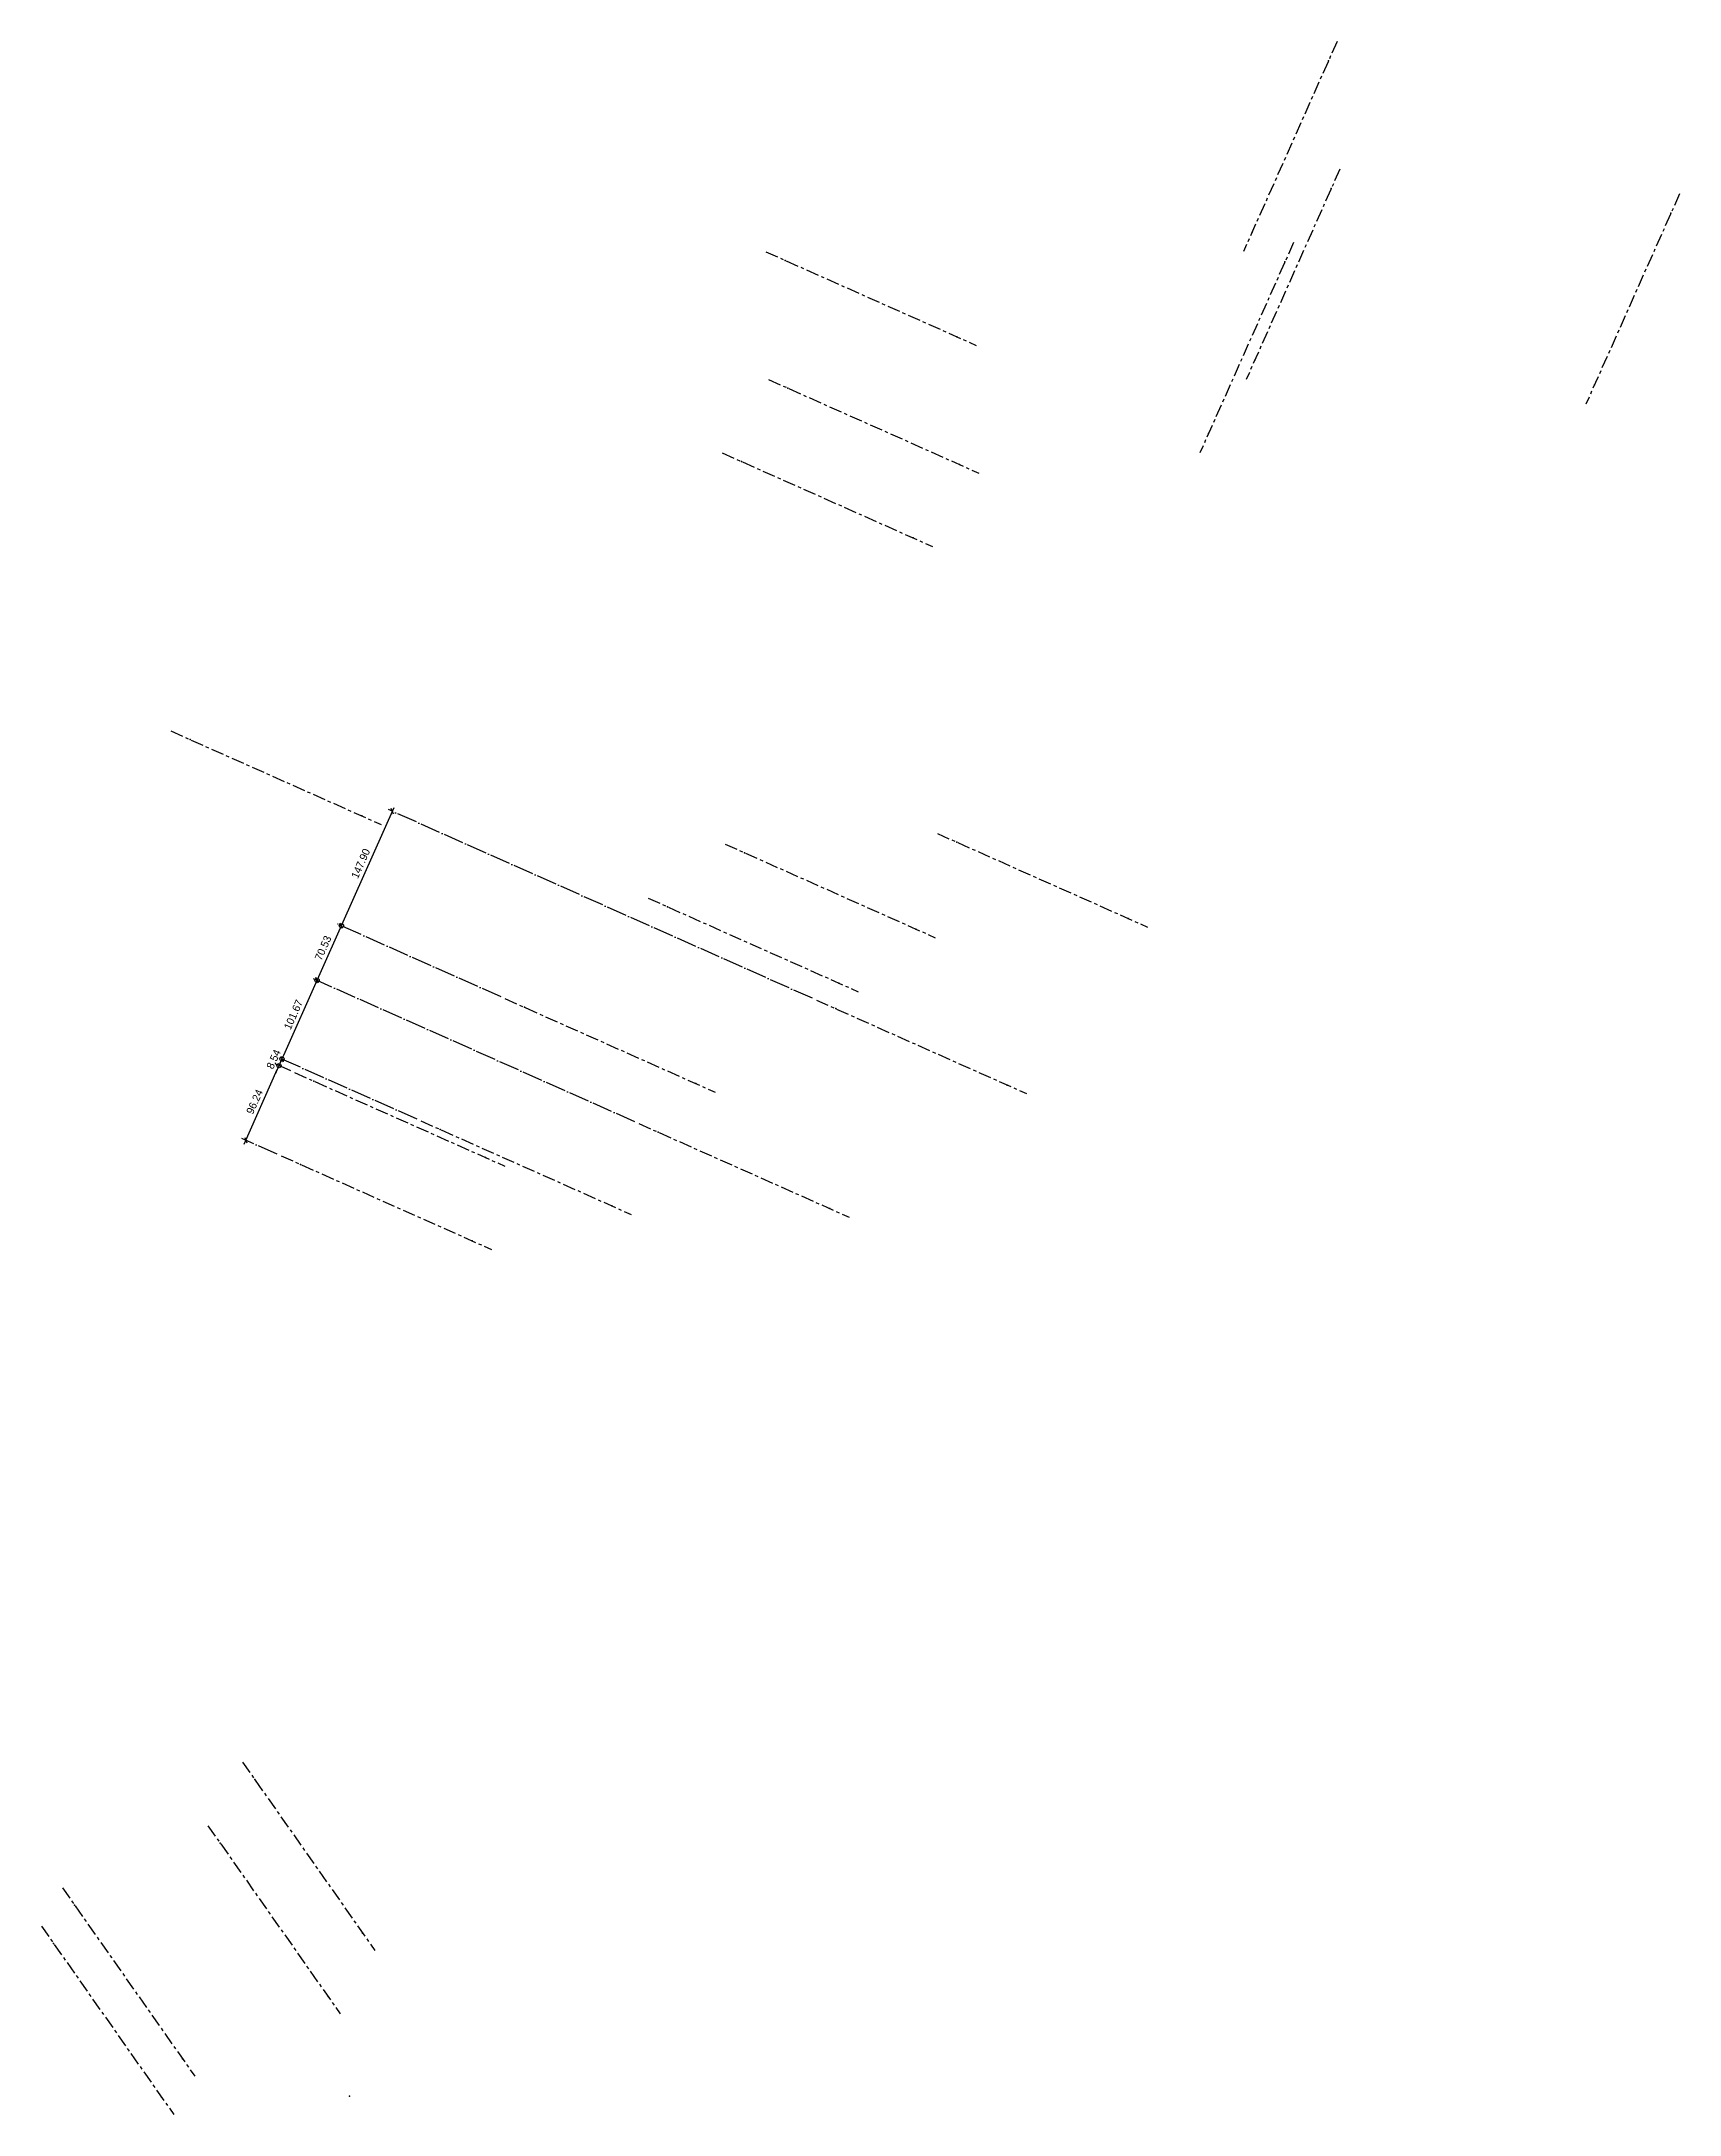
# Model space of a CAD drawing. Header units: millimetres. Extents: x -435 to 4568, y 87 to 5284.
# Drawn here: x 42 to 1975, y 87 to 2535 of the extents above; entities that cross this region are included whole.
import ezdxf

# ---------------------------------------------------------------- set-up
doc = ezdxf.new("R2010")
doc.units = ezdxf.units.MM
doc.header["$MEASUREMENT"] = 0
for name, pattern in [('ACAD_ISO04W100', [30, 24, -3, 0, -3]), ('CENTER', [2, 1.25, -0.25, 0.25, -0.25]), ('TA_GL_015.00', [41.25, 15, -3.75, 3.75, -3.75, 15])]:
    doc.linetypes.add(name, pattern=pattern)
doc.layers.add('000 - GRID', color=8, linetype='CENTER')
doc.styles.add('CORDIA', font='cordia.shx')
doc.styles.add('TA', font='', dxfattribs={"height": 4.5})
doc.styles.get('TA').set_extended_font_data('Cordia New')
doc.dimstyles.new('DIM C-E', dxfattribs={"dimscale": 2, "dimtxt": 0.18, "dimasz": 0.1, "dimexe": 0.1, "dimexo": 0.1, "dimgap": 0.09, "dimtad": 1, "dimtoh": 1, "dimzin": 0, "dimdsep": 46, "dimtxsty": 'CORDIA', "dimblk1": 'ORIGIN', "dimblk2": 'OBLIQUE', "dimsah": 1, "dimcen": 0.1, "dimdle": 0.1, "dimclrd": 40, "dimclre": 140, "dimclrt": 3, "dimadec": 0, "dimazin": 0, "dimtfac": 1, "dimtix": 1, "dimtmove": 2, "dimatfit": 3, "dimfxl": 1, "dimtolj": 1, "dimtzin": 0, "dimarcsym": 0})
doc.dimstyles.new('DIM E-C', dxfattribs={"dimscale": 2, "dimtxt": 0.18, "dimasz": 0.1, "dimexe": 0.1, "dimexo": 0.1, "dimgap": 0.09, "dimtad": 1, "dimtoh": 1, "dimzin": 0, "dimdsep": 46, "dimtxsty": 'CORDIA', "dimblk1": 'OBLIQUE', "dimblk2": 'ORIGIN', "dimsah": 1, "dimcen": 0.1, "dimdle": 0.1, "dimclrd": 40, "dimclre": 140, "dimclrt": 3, "dimadec": 0, "dimazin": 0, "dimtfac": 1, "dimtix": 1, "dimtmove": 2, "dimatfit": 3, "dimfxl": 1, "dimtolj": 1, "dimtzin": 0, "dimarcsym": 0})

# ---------------------------------------------------------------- blocks, each defined once
blk = doc.blocks.new('*U4')
at = {"color": 3}
blk.add_point((-221.6, 0), dxfattribs=at)
at = {"layer": '000 - GRID', "color": 0, "linetype": 'ByBlock'}
blk.add_line((25, 0), (-246.6, 0), dxfattribs=at)
at = {"layer": '000 - GRID', "color": 0}
blk.add_point((0, 0), dxfattribs=at)
at = {"style": 'TA', "flags": 1}
blk.add_attdef('LOCATION', (6, -6), '', height=4.5, rotation=270, dxfattribs=at)
blk = doc.blocks.new('_Oblique')
at = {"color": 0, "linetype": 'ByBlock', "lineweight": -2}
blk.add_line((-0.5, -0.5), (0.5, 0.5), dxfattribs=at)
blk = doc.blocks.new('_Origin')
at = {"color": 0, "linetype": 'ByBlock', "lineweight": -2}
blk.add_line((0, 0), (-1, 0), dxfattribs=at)
blk.add_circle((0, 0), 0.5, dxfattribs=at)
blk = doc.blocks.new('*D154')
at = {"color": 140, "linetype": 'ACAD_ISO04W100', "lineweight": -2, "transparency": 16777216}
for p, q in [((336.2, 1319.5), (317.9, 1327.6)), ((320.3, 1221.2), (278.7, 1239.7))]:
    blk.add_line(p, q, dxfattribs=at)
at = {"color": 40, "lineweight": -2, "transparency": 16777216}
blk.add_line((281.3, 1233.1), (320.4, 1321), dxfattribs=at)
at = {"layer": 'Defpoints', "color": 0, "transparency": 16777216}
for p in [(322.4, 1325.6), (340.7, 1317.5), (324.9, 1219.2)]:
    blk.add_point(p, dxfattribs=at)
at = {"color": 40, "lineweight": -2, "transparency": 16777216, "xscale": 5, "yscale": 5, "zscale": 5}
for name, p, rotation in [('_Origin', (322.4, 1325.6), 66.00000000000001), ('_Oblique', (283.3, 1237.7), 246)]:
    blk.add_blockref(name, p, dxfattribs=dict(at, rotation=rotation))
at = {"color": 3, "transparency": 16777216, "insert": (293.6, 1283), "char_height": 9, "attachment_point": 5, "rotation": 66, "style": 'CORDIA'}
blk.add_mtext('\\A1;96.24', dxfattribs=at)
blk = doc.blocks.new('*D155')
at = {"color": 140, "linetype": 'ACAD_ISO04W100', "lineweight": -2, "transparency": 16777216}
for p, q in [((336.2, 1319.5), (317.9, 1327.6)), ((485.3, 1262.4), (321.4, 1335.4))]:
    blk.add_line(p, q, dxfattribs=at)
at = {"color": 40, "lineweight": -2, "transparency": 16777216}
for p, q in [((322.4, 1325.6), (325.9, 1333.4)), ((325.9, 1333.4), (328, 1338)), ((320.4, 1321), (318.4, 1316.5))]:
    blk.add_line(p, q, dxfattribs=at)
at = {"layer": 'Defpoints', "color": 0, "transparency": 16777216}
for p in [(325.9, 1333.4), (340.7, 1317.5), (489.9, 1260.4)]:
    blk.add_point(p, dxfattribs=at)
at = {"color": 40, "lineweight": -2, "transparency": 16777216, "xscale": 5, "yscale": 5, "zscale": 5}
for name, p, rotation in [('_Origin', (322.4, 1325.6), 66), ('_Oblique', (325.9, 1333.4), 246)]:
    blk.add_blockref(name, p, dxfattribs=dict(at, rotation=rotation))
at = {"color": 3, "transparency": 16777216, "insert": (316, 1333.2), "char_height": 9, "attachment_point": 5, "rotation": 66, "style": 'CORDIA'}
blk.add_mtext('\\A1;8.54', dxfattribs=at)
blk = doc.blocks.new('*D156')
at = {"color": 40, "lineweight": -2, "transparency": 16777216}
blk.add_line((328, 1338), (369.3, 1430.9), dxfattribs=at)
at = {"color": 140, "linetype": 'ACAD_ISO04W100', "lineweight": -2, "transparency": 16777216}
for p, q in [((742.4, 1259.3), (362.7, 1428.3)), ((485.3, 1262.4), (321.4, 1335.4))]:
    blk.add_line(p, q, dxfattribs=at)
at = {"layer": 'Defpoints', "color": 0, "transparency": 16777216}
for p in [(367.3, 1426.3), (489.9, 1260.4), (747, 1257.2)]:
    blk.add_point(p, dxfattribs=at)
at = {"color": 40, "lineweight": -2, "transparency": 16777216, "xscale": 5, "yscale": 5, "zscale": 5}
for name, p, rotation in [('_Oblique', (367.3, 1426.3), 66.00000000000001), ('_Origin', (325.9, 1333.4), 246)]:
    blk.add_blockref(name, p, dxfattribs=dict(at, rotation=rotation))
at = {"color": 3, "transparency": 16777216, "insert": (339.4, 1385.8), "char_height": 9, "attachment_point": 5, "rotation": 66, "style": 'CORDIA'}
blk.add_mtext('\\A1;101.67', dxfattribs=at)
blk = doc.blocks.new('*D157')
at = {"color": 40, "lineweight": -2, "transparency": 16777216}
blk.add_line((369.3, 1430.9), (398, 1495.3), dxfattribs=at)
at = {"color": 140, "linetype": 'ACAD_ISO04W100', "lineweight": -2, "transparency": 16777216}
for p, q in [((584.5, 1406.8), (391.4, 1492.8)), ((742.4, 1259.3), (362.7, 1428.3))]:
    blk.add_line(p, q, dxfattribs=at)
at = {"layer": 'Defpoints', "color": 0, "transparency": 16777216}
for p in [(396, 1490.7), (589, 1404.8), (747, 1257.2)]:
    blk.add_point(p, dxfattribs=at)
at = {"color": 40, "lineweight": -2, "transparency": 16777216, "xscale": 5, "yscale": 5, "zscale": 5}
for name, p, rotation in [('_Oblique', (396, 1490.7), 66.00000000000001), ('_Origin', (367.3, 1426.3), 246)]:
    blk.add_blockref(name, p, dxfattribs=dict(at, rotation=rotation))
at = {"color": 3, "transparency": 16777216, "insert": (374.4, 1464.5), "char_height": 9, "attachment_point": 5, "rotation": 66, "style": 'CORDIA'}
blk.add_mtext('\\A1;70.53', dxfattribs=at)
blk = doc.blocks.new('*D158')
at = {"color": 40, "lineweight": -2, "transparency": 16777216}
blk.add_line((398, 1495.3), (458.2, 1630.4), dxfattribs=at)
at = {"color": 140, "linetype": 'ACAD_ISO04W100', "lineweight": -2, "transparency": 16777216}
for p, q in [((951.9, 1405.1), (451.5, 1627.9)), ((584.5, 1406.8), (391.4, 1492.8))]:
    blk.add_line(p, q, dxfattribs=at)
at = {"layer": 'Defpoints', "color": 0, "transparency": 16777216}
for p in [(456.1, 1625.8), (589, 1404.8), (956.4, 1403.1)]:
    blk.add_point(p, dxfattribs=at)
at = {"color": 40, "lineweight": -2, "transparency": 16777216, "xscale": 5, "yscale": 5, "zscale": 5}
for name, p, rotation in [('_Oblique', (456.1, 1625.8), 66.00000000000001), ('_Origin', (396, 1490.7), 246)]:
    blk.add_blockref(name, p, dxfattribs=dict(at, rotation=rotation))
at = {"color": 3, "transparency": 16777216, "insert": (418.8, 1564.2), "char_height": 9, "attachment_point": 5, "rotation": 66, "style": 'CORDIA'}
blk.add_mtext('\\A1;147.90', dxfattribs=at)

msp = doc.modelspace()

# ---------------------------------------------------------------- linework, layer by layer
msp.add_point((405.599, 109.036))

# ---------------------------------------------------------------- block references
at = {"layer": '000 - GRID', "linetype": 'TA_GL_015.00'}
for p, rotation in [((1560.769, 2511.761), 66), ((1563.981, 2360.95), 66), ((1964.837, 2331.859), 66), ((919.728, 2276.141), 156), ((1509.372, 2274.314), 66), ((922.94, 2125.33), 156), ((868.331, 2038.694), 156), ((217.576, 1710.519), 156), ((1122.103, 1589.469), 156), ((871.57, 1576.977), 156), ((780.712, 1513.164), 156), ((611.883, 1394.587), 156), ((979.281, 1392.909), 156), ((363.559, 1307.311), 156), ((512.729, 1250.245), 156), ((769.808, 1247.075), 156), ((347.69, 1209.031), 156), ((293.735, 483.028), 125.0822414230167), ((252.967, 407.988), 125.0822414230167), ((81.158, 334.695), 125.0822414230167), ((56.477, 289.266), 125.0822414230167)]:
    msp.add_blockref('*U4', p, dxfattribs=dict(at, rotation=rotation))

# ---------------------------------------------------------------- dimensions: what is measured, and where the dimension line sits
for base, p1, p2, dimstyle, picture, middle in [((456.117, 1625.837), (589.045, 1404.755), (956.442, 1403.078), 'DIM C-E', '*D158', (418.834, 1564.224)), ((395.96, 1490.722), (746.97, 1257.243), (589.045, 1404.755), 'DIM C-E', '*D157', (374.413, 1464.453)), ((367.275, 1426.294), (489.89, 1260.414), (746.97, 1257.243), 'DIM C-E', '*D156', (339.394, 1385.8)), ((325.923, 1333.416), (340.72, 1317.479), (489.89, 1260.414), 'DIM C-E', '*D155', (315.965, 1333.176)), ((322.45, 1325.614), (324.851, 1219.199), (340.72, 1317.479), 'DIM E-C', '*D154', (293.639, 1283.032))]:
    dim = msp.add_linear_dim(base=base, p1=p1, p2=p2, angle=246, dimstyle=dimstyle, override={"dimscale": 50})
    dim.commit()
    dim.dimension.update_dxf_attribs({"geometry": picture, "text_midpoint": middle})

doc.saveas('drawing.dxf')
